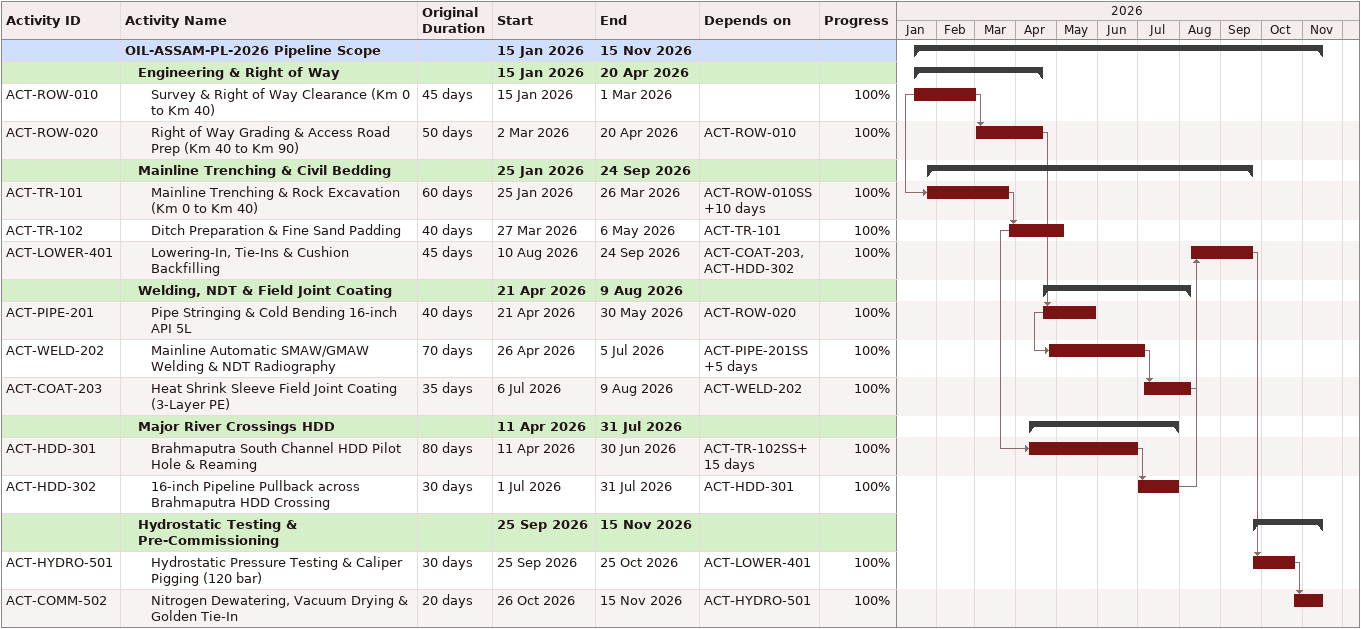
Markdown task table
| ID | Level | Task | Original duration | Start | Finish | Predecessors | % complete |
|---|---|---|---|---|---|---|---|
|  | 1 | **OIL-ASSAM-PL-2026 Pipeline Scope** |  | 2026-01-15 | 2026-11-15 |  |  |
|  | 2 | **Engineering & Right of Way** |  | 2026-01-15 | 2026-04-20 |  |  |
| ACT-ROW-010 | 3 | Survey & Right of Way Clearance (Km 0 to Km 40) | 45d | 2026-01-15 | 2026-03-01 |  | 100 |
| ACT-ROW-020 | 3 | Right of Way Grading & Access Road Prep (Km 40 to Km 90) | 50d | 2026-03-02 | 2026-04-20 | ACT-ROW-010 | 100 |
|  | 2 | **Mainline Trenching & Civil Bedding** |  | 2026-01-25 | 2026-09-24 |  |  |
| ACT-TR-101 | 3 | Mainline Trenching & Rock Excavation (Km 0 to Km 40) | 60d | 2026-01-25 | 2026-03-26 | ACT-ROW-010SS+10d | 100 |
| ACT-TR-102 | 3 | Ditch Preparation & Fine Sand Padding | 40d | 2026-03-27 | 2026-05-06 | ACT-TR-101 | 100 |
| ACT-LOWER-401 | 3 | Lowering-In, Tie-Ins & Cushion Backfilling | 45d | 2026-08-10 | 2026-09-24 | ACT-COAT-203, ACT-HDD-302 | 100 |
|  | 2 | **Welding, NDT & Field Joint Coating** |  | 2026-04-21 | 2026-08-09 |  |  |
| ACT-PIPE-201 | 3 | Pipe Stringing & Cold Bending 16-inch API 5L | 40d | 2026-04-21 | 2026-05-30 | ACT-ROW-020 | 100 |
| ACT-WELD-202 | 3 | Mainline Automatic SMAW/GMAW Welding & NDT Radiography | 70d | 2026-04-26 | 2026-07-05 | ACT-PIPE-201SS+5d | 100 |
| ACT-COAT-203 | 3 | Heat Shrink Sleeve Field Joint Coating (3-Layer PE) | 35d | 2026-07-06 | 2026-08-09 | ACT-WELD-202 | 100 |
|  | 2 | **Major River Crossings HDD** |  | 2026-04-11 | 2026-07-31 |  |  |
| ACT-HDD-301 | 3 | Brahmaputra South Channel HDD Pilot Hole & Reaming | 80d | 2026-04-11 | 2026-06-30 | ACT-TR-102SS+15d | 100 |
| ACT-HDD-302 | 3 | 16-inch Pipeline Pullback across Brahmaputra HDD Crossing | 30d | 2026-07-01 | 2026-07-31 | ACT-HDD-301 | 100 |
|  | 2 | **Hydrostatic Testing & Pre-Commissioning** |  | 2026-09-25 | 2026-11-15 |  |  |
| ACT-HYDRO-501 | 3 | Hydrostatic Pressure Testing & Caliper Pigging (120 bar) | 30d | 2026-09-25 | 2026-10-25 | ACT-LOWER-401 | 100 |
| ACT-COMM-502 | 3 | Nitrogen Dewatering, Vacuum Drying & Golden Tie-In | 20d | 2026-10-26 | 2026-11-15 | ACT-HYDRO-501 | 100 |
